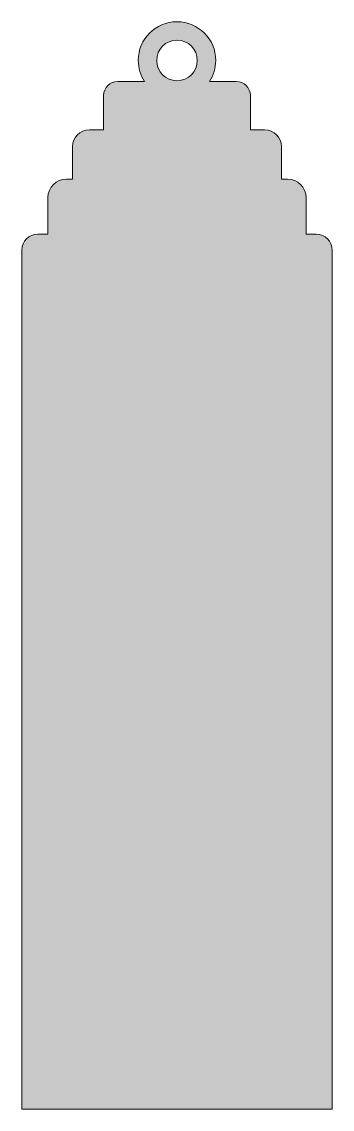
# Model space of a CAD drawing. Header units: centimetres. Extents: x 4.2 to 9.8, y -19.7 to -0.3.
import ezdxf

# ---------------------------------------------------------------- set-up
doc = ezdxf.new("R2010")
doc.units = ezdxf.units.CM
doc.header["$MEASUREMENT"] = 0
doc.layers.add('Layer 1', color=7, linetype='Continuous')

msp = doc.modelspace()

# ---------------------------------------------------------------- hatches: boundary and pattern name
at = {"layer": 'Layer 1', "true_color": 0xf1ceac}
h = msp.add_hatch(color=31, dxfattribs=at)
h.dxf.hatch_style = 2
edge = h.paths.add_edge_path()
edge.add_spline(control_points=[(9.477, -4.075), (9.477, -4.075), (9.294, -4.075), (9.294, -4.075), (9.294, -4.075), (9.294, -3.419), (9.294, -3.419), (9.294, -3.236), (9.144, -3.086), (8.961, -3.086), (8.961, -3.086), (8.853, -3.086), (8.853, -3.086), (8.853, -3.086), (8.853, -2.506), (8.853, -2.506), (8.853, -2.341), (8.718, -2.207), (8.553, -2.207), (8.553, -2.207), (8.297, -2.207), (8.297, -2.207), (8.297, -2.207), (8.297, -1.59), (8.297, -1.59), (8.297, -1.452), (8.184, -1.339), (8.046, -1.339), (8.046, -1.339), (7.566, -1.339), (7.566, -1.339), (7.636, -1.23), (7.678, -1.101), (7.678, -0.962), (7.678, -0.58), (7.368, -0.27), (6.984, -0.27), (6.602, -0.27), (6.292, -0.58), (6.292, -0.962), (6.292, -1.101), (6.334, -1.23), (6.404, -1.339), (6.404, -1.339), (5.924, -1.339), (5.924, -1.339), (5.786, -1.339), (5.673, -1.452), (5.673, -1.59), (5.673, -1.59), (5.673, -2.207), (5.673, -2.207), (5.673, -2.207), (5.417, -2.207), (5.417, -2.207), (5.252, -2.207), (5.117, -2.341), (5.117, -2.506), (5.117, -2.506), (5.117, -3.086), (5.117, -3.086), (5.117, -3.086), (5.009, -3.086), (5.009, -3.086), (4.826, -3.086), (4.676, -3.236), (4.676, -3.419), (4.676, -3.419), (4.676, -4.075), (4.676, -4.075), (4.676, -4.075), (4.493, -4.075), (4.493, -4.075), (4.336, -4.075), (4.208, -4.202), (4.208, -4.36), (4.208, -4.36), (4.208, -19.745), (4.208, -19.745), (4.208, -19.745), (9.762, -19.745), (9.762, -19.745), (9.762, -19.745), (9.762, -4.36), (9.762, -4.36), (9.762, -4.202), (9.634, -4.075), (9.477, -4.075)], knot_values=[0, 0, 0, 0, 1, 1, 1, 2, 2, 2, 3, 3, 3, 4, 4, 4, 5, 5, 5, 6, 6, 6, 7, 7, 7, 8, 8, 8, 9, 9, 9, 10, 10, 10, 11, 11, 11, 12, 12, 12, 13, 13, 13, 14, 14, 14, 15, 15, 15, 16, 16, 16, 17, 17, 17, 18, 18, 18, 19, 19, 19, 20, 20, 20, 21, 21, 21, 22, 22, 22, 23, 23, 23, 24, 24, 24, 25, 25, 25, 26, 26, 26, 27, 27, 27, 28, 28, 28, 29, 29, 29, 29], degree=3, periodic=1)
edge = h.paths.add_edge_path()
edge.add_spline(control_points=[(6.984, -0.6), (7.186, -0.6), (7.348, -0.762), (7.348, -0.962), (7.348, -1.163), (7.186, -1.325), (6.984, -1.325), (6.784, -1.325), (6.622, -1.163), (6.622, -0.962), (6.622, -0.762), (6.784, -0.6), (6.984, -0.6)], knot_values=[0, 0, 0, 0, 1, 1, 1, 2, 2, 2, 3, 3, 3, 4, 4, 4, 4], degree=3, periodic=1)

# ---------------------------------------------------------------- linework, layer by layer
at = {"layer": 'Layer 1', "lineweight": 0}
for points, knots in [([(9.477, -4.075), (9.477, -4.075), (9.294, -4.075), (9.294, -4.075), (9.294, -4.075), (9.294, -3.419), (9.294, -3.419), (9.294, -3.236), (9.144, -3.086), (8.961, -3.086), (8.961, -3.086), (8.853, -3.086), (8.853, -3.086), (8.853, -3.086), (8.853, -2.506), (8.853, -2.506), (8.853, -2.341), (8.718, -2.207), (8.553, -2.207), (8.553, -2.207), (8.297, -2.207), (8.297, -2.207), (8.297, -2.207), (8.297, -1.59), (8.297, -1.59), (8.297, -1.452), (8.184, -1.339), (8.046, -1.339), (8.046, -1.339), (7.566, -1.339), (7.566, -1.339), (7.636, -1.23), (7.678, -1.101), (7.678, -0.962), (7.678, -0.58), (7.368, -0.27), (6.984, -0.27), (6.602, -0.27), (6.292, -0.58), (6.292, -0.962), (6.292, -1.101), (6.334, -1.23), (6.404, -1.339), (6.404, -1.339), (5.924, -1.339), (5.924, -1.339), (5.786, -1.339), (5.673, -1.452), (5.673, -1.59), (5.673, -1.59), (5.673, -2.207), (5.673, -2.207), (5.673, -2.207), (5.417, -2.207), (5.417, -2.207), (5.252, -2.207), (5.117, -2.341), (5.117, -2.506), (5.117, -2.506), (5.117, -3.086), (5.117, -3.086), (5.117, -3.086), (5.009, -3.086), (5.009, -3.086), (4.826, -3.086), (4.676, -3.236), (4.676, -3.419), (4.676, -3.419), (4.676, -4.075), (4.676, -4.075), (4.676, -4.075), (4.493, -4.075), (4.493, -4.075), (4.336, -4.075), (4.208, -4.202), (4.208, -4.36), (4.208, -4.36), (4.208, -19.745), (4.208, -19.745), (4.208, -19.745), (9.762, -19.745), (9.762, -19.745), (9.762, -19.745), (9.762, -4.36), (9.762, -4.36), (9.762, -4.202), (9.634, -4.075), (9.477, -4.075)], [0, 0, 0, 0, 1, 1, 1, 2, 2, 2, 3, 3, 3, 4, 4, 4, 5, 5, 5, 6, 6, 6, 7, 7, 7, 8, 8, 8, 9, 9, 9, 10, 10, 10, 11, 11, 11, 12, 12, 12, 13, 13, 13, 14, 14, 14, 15, 15, 15, 16, 16, 16, 17, 17, 17, 18, 18, 18, 19, 19, 19, 20, 20, 20, 21, 21, 21, 22, 22, 22, 23, 23, 23, 24, 24, 24, 25, 25, 25, 26, 26, 26, 27, 27, 27, 28, 28, 28, 29, 29, 29, 29]), ([(6.984, -0.6), (7.186, -0.6), (7.348, -0.762), (7.348, -0.962), (7.348, -1.163), (7.186, -1.325), (6.984, -1.325), (6.784, -1.325), (6.622, -1.163), (6.622, -0.962), (6.622, -0.762), (6.784, -0.6), (6.984, -0.6)], [0, 0, 0, 0, 1, 1, 1, 2, 2, 2, 3, 3, 3, 4, 4, 4, 4])]:
    msp.add_open_spline(points, degree=3, knots=knots, dxfattribs=at)

doc.saveas('drawing.dxf')
